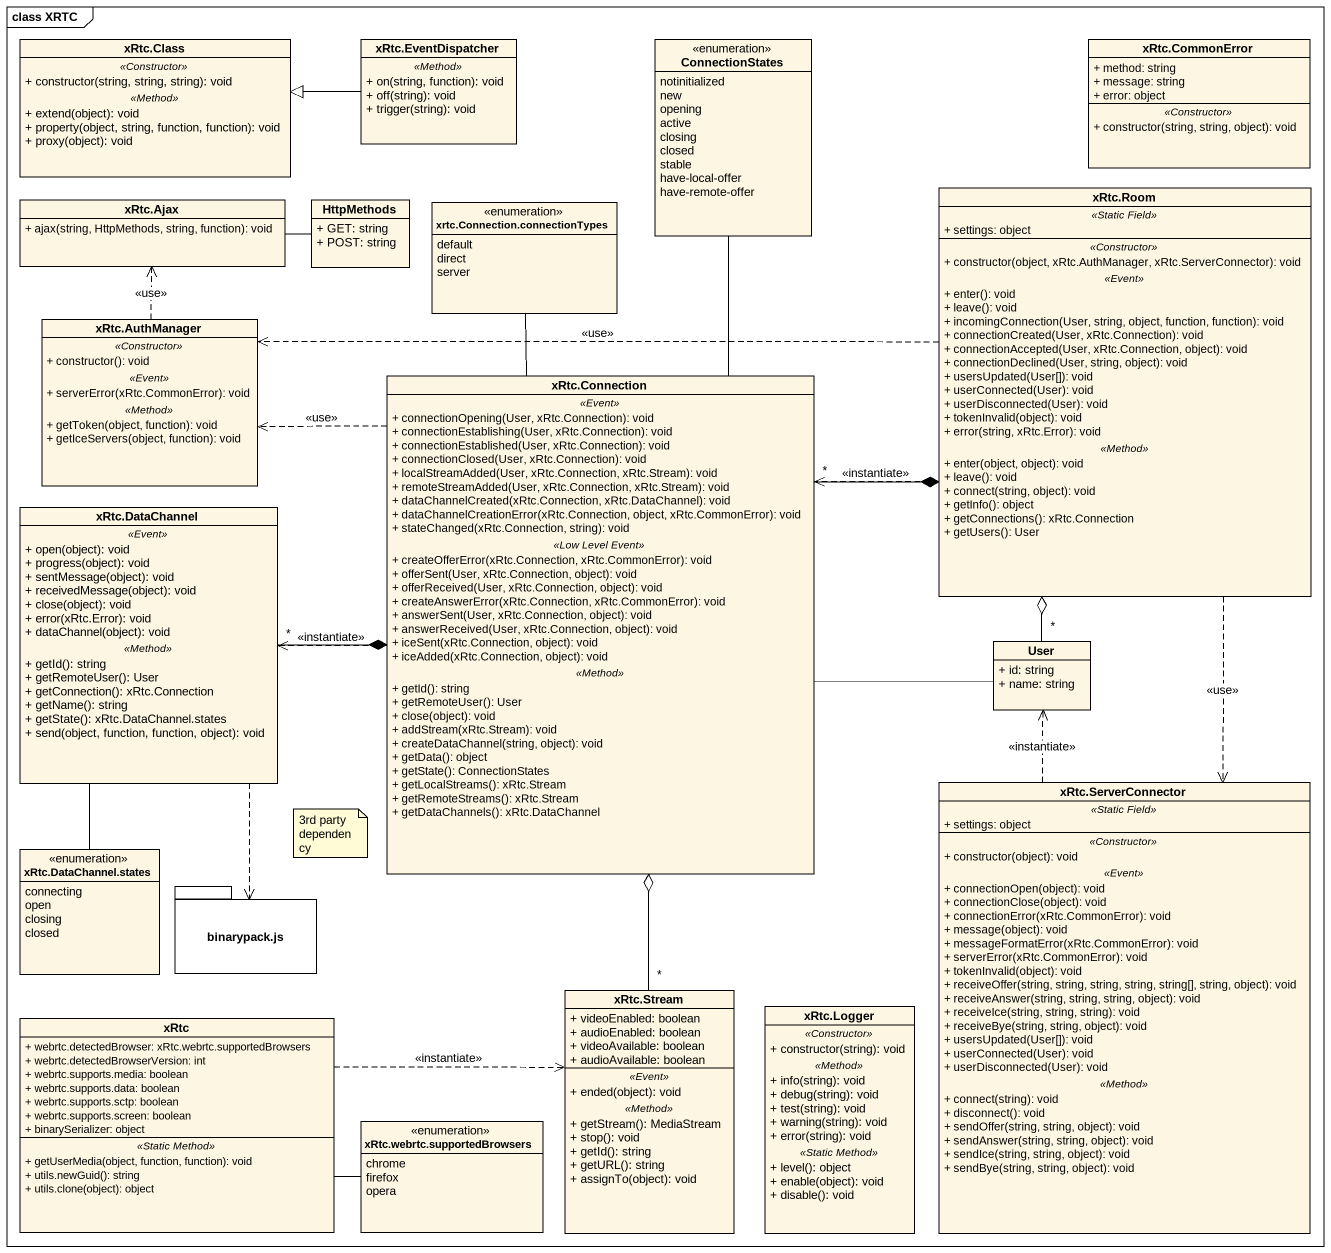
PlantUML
@startuml
mainframe class XRTC
hide circle
hide empty members
skinparam classAttributeIconSize 0
class "xRtc.Class" as xRtc_Class {
  .. <<Constructor>> ..
  + constructor(string, string, string): void
  .. <<Method>> ..
  + extend(object): void
  + property(object, string, function, function): void
  + proxy(object): void
}
class "xRtc.EventDispatcher" as xRtc_EventDispatcher {
  .. <<Method>> ..
  + on(string, function): void
  + off(string): void
  + trigger(string): void
}
enum ConnectionStates {
  notinitialized
  new
  opening
  active
  closing
  closed
  stable
  have-local-offer
  have-remote-offer
}
class "xRtc.CommonError" as xRtc_CommonError {
  + method: string
  + message: string
  + error: object
  .. <<Constructor>> ..
  + constructor(string, string, object): void
}
class "xRtc.Ajax" as xRtc_Ajax {
  + ajax(string, HttpMethods, string, function): void
}
class HttpMethods {
  + GET: string
  + POST: string
}
enum "xrtc.Connection.connectionTypes" as xrtc_Connection {
  default
  direct
  server
}
class "xRtc.Room" as xRtc_Room {
  .. <<Static Field>> ..
  + settings: object
  .. <<Constructor>> ..
  + constructor(object, xRtc.AuthManager, xRtc.ServerConnector): void
  .. <<Event>> ..
  + enter(): void
  + leave(): void
  + incomingConnection(User, string, object, function, function): void
  + connectionCreated(User, xRtc.Connection): void
  + connectionAccepted(User, xRtc.Connection, object): void
  + connectionDeclined(User, string, object): void
  + usersUpdated(User[]): void
  + userConnected(User): void
  + userDisconnected(User): void
  + tokenInvalid(object): void
  + error(string, xRtc.Error): void
  .. <<Method>> ..
  + enter(object, object): void
  + leave(): void
  + connect(string, object): void
  + getInfo(): object
  + getConnections(): xRtc.Connection
  + getUsers(): User
}
class "xRtc.AuthManager" as xRtc_AuthManager {
  .. <<Constructor>> ..
  + constructor(): void
  .. <<Event>> ..
  + serverError(xRtc.CommonError): void
  .. <<Method>> ..
  + getToken(object, function): void
  + getIceServers(object, function): void
}
class "xRtc.Connection" as xRtc_Connection {
  .. <<Event>> ..
  + connectionOpening(User, xRtc.Connection): void
  + connectionEstablishing(User, xRtc.Connection): void
  + connectionEstablished(User, xRtc.Connection): void
  + connectionClosed(User, xRtc.Connection): void
  + localStreamAdded(User, xRtc.Connection, xRtc.Stream): void
  + remoteStreamAdded(User, xRtc.Connection, xRtc.Stream): void
  + dataChannelCreated(xRtc.Connection, xRtc.DataChannel): void
  + dataChannelCreationError(xRtc.Connection, object, xRtc.CommonError): void
  + stateChanged(xRtc.Connection, string): void
  .. <<Low Level Event>> ..
  + createOfferError(xRtc.Connection, xRtc.CommonError): void
  + offerSent(User, xRtc.Connection, object): void
  + offerReceived(User, xRtc.Connection, object): void
  + createAnswerError(xRtc.Connection, xRtc.CommonError): void
  + answerSent(User, xRtc.Connection, object): void
  + answerReceived(User, xRtc.Connection, object): void
  + iceSent(xRtc.Connection, object): void
  + iceAdded(xRtc.Connection, object): void
  .. <<Method>> ..
  + getId(): string
  + getRemoteUser(): User
  + close(object): void
  + addStream(xRtc.Stream): void
  + createDataChannel(string, object): void
  + getData(): object
  + getState(): ConnectionStates
  + getLocalStreams(): xRtc.Stream
  + getRemoteStreams(): xRtc.Stream
  + getDataChannels(): xRtc.DataChannel
}
class "xRtc.DataChannel" as xRtc_DataChannel {
  .. <<Event>> ..
  + open(object): void
  + progress(object): void
  + sentMessage(object): void
  + receivedMessage(object): void
  + close(object): void
  + error(xRtc.Error): void
  + dataChannel(object): void
  .. <<Method>> ..
  + getId(): string
  + getRemoteUser(): User
  + getConnection(): xRtc.Connection
  + getName(): string
  + getState(): xRtc.DataChannel.states
  + send(object, function, function, object): void
}
class User {
  + id: string
  + name: string
}
class "xRtc.ServerConnector" as xRtc_ServerConnector {
  .. <<Static Field>> ..
  + settings: object
  .. <<Constructor>> ..
  + constructor(object): void
  .. <<Event>> ..
  + connectionOpen(object): void
  + connectionClose(object): void
  + connectionError(xRtc.CommonError): void
  + message(object): void
  + messageFormatError(xRtc.CommonError): void
  + serverError(xRtc.CommonError): void
  + tokenInvalid(object): void
  + receiveOffer(string, string, string, string, string[], string, object): void
  + receiveAnswer(string, string, string, object): void
  + receiveIce(string, string, string): void
  + receiveBye(string, string, object): void
  + usersUpdated(User[]): void
  + userConnected(User): void
  + userDisconnected(User): void
  .. <<Method>> ..
  + connect(string): void
  + disconnect(): void
  + sendOffer(string, string, object): void
  + sendAnswer(string, string, object): void
  + sendIce(string, string, object): void
  + sendBye(string, string, object): void
}
enum "xRtc.DataChannel.states" as xRtc_DataChannel_states {
  connecting
  open
  closing
  closed
}
package "binarypack.js" as binarypack_js {
}
class "xRtc.Stream" as xRtc_Stream {
  + videoEnabled: boolean
  + audioEnabled: boolean
  + videoAvailable: boolean
  + audioAvailable: boolean
  .. <<Event>> ..
  + ended(object): void
  .. <<Method>> ..
  + getStream(): MediaStream
  + stop(): void
  + getId(): string
  + getURL(): string
  + assignTo(object): void
}
class xRtc {
  + webrtc.detectedBrowser: xRtc.webrtc.supportedBrowsers
  + webrtc.detectedBrowserVersion: int
  + webrtc.supports.media: boolean
  + webrtc.supports.data: boolean
  + webrtc.supports.sctp: boolean
  + webrtc.supports.screen: boolean
  + binarySerializer: object
  .. <<Static Method>> ..
  + getUserMedia(object, function, function): void
  + utils.newGuid(): string
  + utils.clone(object): object
}
class "xRtc.Logger" as xRtc_Logger {
  .. <<Constructor>> ..
  + constructor(string): void
  .. <<Method>> ..
  + info(string): void
  + debug(string): void
  + test(string): void
  + warning(string): void
  + error(string): void
  .. <<Static Method>> ..
  + level(): object
  + enable(object): void
  + disable(): void
}
enum "xRtc.webrtc.supportedBrowsers" as xRtc_webrtc {
  chrome
  firefox
  opera
}
xRtc_EventDispatcher -left-|> xRtc_Class
ConnectionStates -- xRtc_Connection
xRtc_Ajax -right- HttpMethods
xrtc_Connection -- xRtc_Connection
xRtc_Room .left.> xRtc_AuthManager : <<use>>
xRtc_Room .left.> xRtc_Connection : <<instantiate>>
xRtc_Room ..> xRtc_ServerConnector : <<use>>
xRtc_AuthManager .up.> xRtc_Ajax : <<use>>
xRtc_Connection "*" -right-* xRtc_Room
xRtc_Connection .left.> xRtc_AuthManager : <<use>>
xRtc_Connection .left.> xRtc_DataChannel : <<instantiate>>
xRtc_Connection -right- User
xRtc_DataChannel "*" -right-* xRtc_Connection
xRtc_DataChannel ..> binarypack_js
User "*" -up-o xRtc_Room
xRtc_ServerConnector .up.> User : <<instantiate>>
xRtc_DataChannel_states -up- xRtc_DataChannel
xRtc_Stream "*" -up-o xRtc_Connection
xRtc .right.> xRtc_Stream : <<instantiate>>
xRtc_webrtc -left- xRtc
note as N1
  3rd party dependency
end note
@enduml
